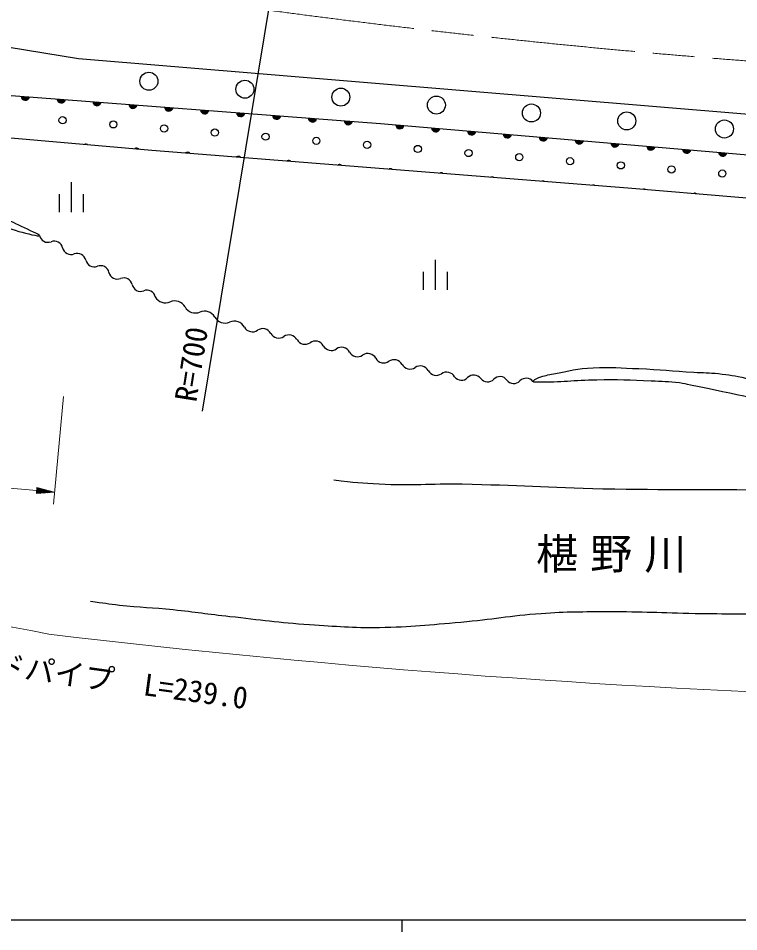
# Model space of a CAD drawing. Units: millimetres, scale not verified. Extents: x 40000 to 680000, y 20000 to 380000.
# Drawn here: x 236040 to 296081, y 204000 to 280074 of the extents above; entities that cross this region are included whole.
import ezdxf
from ezdxf.enums import TextEntityAlignment as Align

# ---------------------------------------------------------------- set-up
doc = ezdxf.new("R2010")
doc.units = ezdxf.units.MM
doc.header["$LTSCALE"] = 1000
doc.linetypes.add('CHAIN', pattern=[18.5, 12, -1.5, 3.5, -1.5])
for name, color, linetype, lineweight in [('M-BGD', 7, 'Continuous', 25), ('M-BMK', 2, 'CHAIN', 13), ('M-BMK-SRVR', 3, 'Continuous', 25), ('M-STR-HTXT', 7, 'Continuous', 13), ('M-STR-STRD', 7, 'Continuous', 25), ('M-TTL-BAND', 7, 'Continuous', 25)]:
    doc.layers.add(name, color=color, linetype=linetype, lineweight=lineweight)
doc.styles.add('ＭＳ ゴシック', font='')
doc.styles.get('ＭＳ ゴシック').set_extended_font_data('MS Gothic')

msp = doc.modelspace()

# ---------------------------------------------------------------- linework, layer by layer
at = {"layer": 'M-BGD'}
for p, q in [((240451, 266418), (240451, 263918)), ((239451, 265418), (239451, 263918)), ((241451, 265418), (241451, 263918)), ((270779, 259944), (270779, 257444)), ((269779, 258944), (269779, 257444)), ((271779, 258944), (271779, 257444))]:
    msp.add_line(p, q, dxfattribs=at)
for points in [[(233951, 273748), (266219, 271304), (305326, 267987), (324181, 267014), (344682, 266515), (374994, 266598), (384521, 266798)], [(216990, 271739), (247161, 269095), (286833, 265941), (314601, 263613), (336428, 263006), (355283, 262757), (373440, 262682), (386077, 263314), (384521, 266798)]]:
    msp.add_lwpolyline(points, dxfattribs=at)
for centre, radius in [((246930, 274831), 750), ((254930, 274167), 750), ((262922, 273504), 750), ((270883, 272843), 750), ((278804, 272186), 750), ((239735, 271579), 300), ((286747, 271527), 750), ((294884, 270852), 750), ((243964, 271237), 300), ((248192, 270896), 300), ((252421, 270555), 300), ((256650, 270213), 300), ((260879, 269872), 300), ((265108, 269531), 300), ((269337, 269189), 300), ((273566, 268848), 300), ((277795, 268507), 300), ((282024, 268165), 300), ((286252, 267824), 300), ((290481, 267483), 300), ((294710, 267141), 300)]:
    msp.add_circle(centre, radius, dxfattribs=at)
for centre, radius, start, end in [((236627, 273600), 354, 184.46569, 346.87087), ((236627, 273600), 283, 186.68973, 344.64683), ((236627, 273600), 212, 190.43605, 340.9005), ((236627, 273600), 142, 198.14778, 333.18877), ((236627, 273600), 100, 208.46545, 322.87111), ((239619, 273373), 354, 184.46569, 346.87087), ((239619, 273373), 283, 186.68973, 344.64683), ((239619, 273373), 212, 190.43605, 340.9005), ((239619, 273373), 142, 198.14778, 333.18877), ((239619, 273373), 100, 208.46545, 322.87111), ((242610, 273147), 354, 184.46569, 346.87087), ((242610, 273147), 283, 186.68973, 344.64683), ((242610, 273147), 212, 190.43605, 340.9005), ((242610, 273147), 142, 198.14778, 333.18877), ((242610, 273147), 100, 208.46545, 322.87111), ((245602, 272920), 354, 184.46569, 346.87087), ((245602, 272920), 283, 186.68973, 344.64683), ((245602, 272920), 212, 190.43605, 340.9005), ((245602, 272920), 142, 198.14778, 333.18877), ((245602, 272920), 100, 208.46545, 322.87111), ((248593, 272693), 354, 184.46569, 346.87087), ((248593, 272693), 283, 186.68973, 344.64683), ((248593, 272693), 212, 190.43605, 340.9005), ((248593, 272693), 142, 198.14778, 333.18877), ((248593, 272693), 100, 208.46545, 322.87111), ((251584, 272467), 354, 184.46569, 346.87087), ((251584, 272467), 283, 186.68973, 344.64683), ((251584, 272467), 212, 190.43605, 340.9005), ((251584, 272467), 142, 198.14778, 333.18877), ((251584, 272467), 100, 208.46545, 322.87111), ((254576, 272240), 354, 184.46569, 346.87087), ((254576, 272240), 283, 186.68973, 344.64683), ((254576, 272240), 212, 190.43605, 340.9005), ((254576, 272240), 142, 198.14778, 333.18877), ((254576, 272240), 100, 208.46545, 322.87111), ((257567, 272014), 354, 184.46569, 346.87087), ((257567, 272014), 283, 186.68973, 344.64683), ((257567, 272014), 212, 190.43605, 340.9005), ((257567, 272014), 142, 198.14778, 333.18877), ((257567, 272014), 100, 208.46545, 322.87111), ((260559, 271787), 354, 184.46569, 346.87087), ((260559, 271787), 283, 186.68973, 344.64683), ((260559, 271787), 212, 190.43605, 340.9005), ((260559, 271787), 142, 198.14778, 333.18877), ((260559, 271787), 100, 208.46545, 322.87111), ((263550, 271560), 354, 184.46569, 346.87087), ((263550, 271560), 283, 186.68973, 344.64683), ((263550, 271560), 212, 190.43605, 340.9005), ((263550, 271560), 142, 198.14778, 333.18877), ((263550, 271560), 100, 208.46545, 322.87111), ((267841, 271221), 354, 183.94911, 346.35428), ((267841, 271221), 283, 186.17314, 344.13025), ((267841, 271221), 212, 189.91947, 340.38392), ((267841, 271221), 142, 197.6312, 332.67219), ((267841, 271221), 100, 207.94886, 322.35453), ((270830, 270967), 354, 183.94911, 346.35428), ((270830, 270967), 283, 186.17314, 344.13025), ((270830, 270967), 212, 189.91947, 340.38392), ((270830, 270967), 142, 197.6312, 332.67219), ((270830, 270967), 100, 207.94886, 322.35453), ((273820, 270714), 354, 183.94911, 346.35428), ((273820, 270714), 283, 186.17314, 344.13025), ((273820, 270714), 212, 189.91947, 340.38392), ((273820, 270714), 142, 197.6312, 332.67219), ((273820, 270714), 100, 207.94886, 322.35453), ((276809, 270460), 354, 183.94911, 346.35428), ((276809, 270460), 283, 186.17314, 344.13025), ((276809, 270460), 212, 189.91947, 340.38392), ((276809, 270460), 142, 197.6312, 332.67219), ((276809, 270460), 100, 207.94886, 322.35453), ((279798, 270207), 354, 183.94911, 346.35428), ((279798, 270207), 283, 186.17314, 344.13025), ((279798, 270207), 212, 189.91947, 340.38392), ((279798, 270207), 142, 197.6312, 332.67219), ((279798, 270207), 100, 207.94886, 322.35453), ((241678, 269294), 300, 64.26425, 105.71833), ((282787, 269953), 354, 183.94911, 346.35428), ((282787, 269953), 283, 186.17314, 344.13025), ((282787, 269953), 212, 189.91947, 340.38392), ((282787, 269953), 142, 197.6312, 332.67219), ((282787, 269953), 100, 207.94886, 322.35453), ((285777, 269699), 354, 183.94911, 346.35428), ((285777, 269699), 283, 186.17314, 344.13025), ((285777, 269699), 212, 189.91947, 340.38392), ((285777, 269699), 142, 197.6312, 332.67219), ((285777, 269699), 100, 207.94886, 322.35453), ((288766, 269446), 354, 183.94911, 346.35428), ((288766, 269446), 283, 186.17314, 344.13025), ((288766, 269446), 212, 189.91947, 340.38392), ((288766, 269446), 142, 197.6312, 332.67219), ((288766, 269446), 100, 207.94886, 322.35453), ((245907, 268952), 300, 51.92751, 118.05507), ((250136, 268611), 300, 50.73399, 120.17608), ((254365, 268270), 300, 52.50916, 118.4009), ((291755, 269192), 354, 183.94911, 346.35428), ((291755, 269192), 283, 186.17314, 344.13025), ((291755, 269192), 212, 189.91947, 340.38392), ((291755, 269192), 142, 197.6312, 332.67219), ((291755, 269192), 100, 207.94886, 322.35453), ((294745, 268939), 354, 183.94911, 346.35428), ((294745, 268939), 283, 186.17314, 344.13025), ((294745, 268939), 212, 189.91947, 340.38392), ((294745, 268939), 142, 197.6312, 332.67219), ((294745, 268939), 100, 207.94886, 322.35453), ((258594, 267928), 300, 54.37362, 116.53644), ((262823, 267587), 300, 56.3447, 114.56536), ((267052, 267246), 300, 58.44593, 112.46413), ((271281, 266904), 300, 60.71065, 110.19941), ((275510, 266563), 300, 63.18894, 107.72112), ((279738, 266221), 300, 65.96233, 104.94773), ((283967, 265880), 300, 69.1813, 101.72876), ((288196, 265539), 300, 68.38167, 102.03426), ((292425, 265197), 300, 61.19515, 109.22078), ((238510, 262135), 721, 192.92443, 291.33546), ((239035, 260792), 721, 12.92443, 111.33546), ((240440, 261114), 721, 192.92443, 291.33546), ((240965, 259771), 721, 12.92443, 111.33546), ((242371, 260093), 721, 192.92443, 291.33546), ((242896, 258750), 721, 12.92443, 111.33546), ((244302, 259072), 721, 192.92443, 291.33546), ((244826, 257729), 721, 12.92443, 111.33546), ((246232, 258051), 721, 192.92443, 291.33546), ((246757, 256708), 721, 12.92443, 111.33546), ((248314, 257351), 980, 209.43531, 293.11896), ((249084, 255548), 980, 29.43531, 113.11896), ((250791, 256511), 980, 209.43531, 293.11896), ((251561, 254708), 980, 29.43531, 113.11896), ((253269, 255672), 980, 209.43531, 293.11896), ((254038, 253868), 980, 29.43531, 113.11896), ((255556, 254714), 757, 208.75019, 304.64143), ((256417, 253469), 757, 28.75019, 124.64143), ((257745, 254197), 757, 208.75019, 304.64143), ((258605, 252951), 757, 28.75019, 124.64143), ((259933, 253679), 757, 208.75019, 304.64143), ((260794, 252433), 757, 28.75019, 124.64143), ((262122, 253162), 757, 208.75019, 304.64143), ((262983, 251916), 757, 28.75019, 124.64143), ((264310, 252644), 757, 208.75019, 304.64143), ((265171, 251398), 757, 28.75019, 124.64143), ((266499, 252127), 757, 208.75019, 304.64143), ((267360, 250881), 757, 28.75019, 124.64143), ((268687, 251609), 757, 208.75019, 304.64143), ((269548, 250363), 757, 28.75019, 124.64143), ((270876, 251092), 757, 208.75019, 304.64143), ((271737, 249846), 757, 28.75019, 124.64143), ((274006, 249641), 720, 37.26618, 135.74454), ((272974, 250646), 720, 217.26618, 315.74454), ((275152, 250513), 720, 217.26618, 315.74454), ((276184, 249508), 720, 37.26618, 135.74454), ((277330, 250380), 720, 217.26618, 315.74454), ((278362, 249375), 720, 37.26618, 135.74454)]:
    msp.add_arc(centre, radius, start, end, dxfattribs=at)
for points, knots in [([(214842, 273525), (214710, 272601), (214664, 272291), (214684, 271496), (214703, 270719), (214704, 270266), (214928, 269523), (215017, 269226), (215073, 269042), (215283, 268813), (215493, 268583), (215664, 268500), (215948, 268370), (216421, 268153), (216697, 268024), (217211, 267949), (217452, 267913), (217589, 267907), (217832, 267904), (218949, 267889), (219576, 268039), (220692, 267982), (221823, 267923), (222468, 267912), (223574, 267671), (224355, 267501), (224761, 267283), (225503, 266984), (226473, 266593), (226986, 266303), (227919, 265831), (228563, 265506), (228893, 265268), (229538, 264945), (230456, 264484), (230980, 264244), (231932, 263858), (233539, 263207), (234428, 262789), (236100, 262329), (236756, 262148), (237752, 261886), (237807, 261974), (237860, 262057), (236903, 262435), (236322, 262728), (235630, 263076), (235215, 263221), (234548, 263614), (233660, 264137), (233227, 264531), (232353, 265078), (231343, 265709), (230774, 266062), (229715, 266607), (228709, 267125), (228139, 267414), (227077, 267804), (226146, 268147), (225596, 268255), (224638, 268514), (223517, 268817), (222884, 268969), (221756, 269245), (220875, 269461), (220359, 269499), (219495, 269777), (218909, 269966), (218550, 270025), (218024, 270347), (217630, 270587), (217328, 270667), (217078, 271056), (216968, 271228), (217024, 271370), (217004, 271573), (216964, 271987), (216971, 272222), (216990, 272637), (217003, 272936), (217011, 273039), (217050, 273399)], [0, 0, 0, 0, 1, 1, 1, 2, 2, 2, 3, 3, 3, 4, 4, 4, 5, 5, 5, 6, 6, 6, 7, 7, 7, 8, 8, 8, 9, 9, 9, 10, 10, 10, 11, 11, 11, 12, 12, 12, 13, 13, 13, 14, 14, 14, 15, 15, 15, 16, 16, 16, 17, 17, 17, 18, 18, 18, 19, 19, 19, 20, 20, 20, 21, 21, 21, 22, 22, 22, 23, 23, 23, 24, 24, 24, 25, 25, 25, 26, 26, 26, 27, 27, 27, 27]), ([(262334, 241626), (264127, 241418), (264641, 241385), (266125, 241294), (268822, 241128), (270341, 241350), (273042, 241294), (277616, 241199), (280174, 240995), (284747, 240895), (290228, 240775), (293301, 240907), (298781, 240762), (302186, 240671), (304089, 240489), (307493, 240363), (310887, 240237), (312794, 240363), (316186, 240193), (317613, 240121), (318408, 240020), (319832, 239917), (320886, 239841), (321476, 239777), (322532, 239739), (323186, 239716), (323562, 239664), (324207, 239779), (324414, 239816), (324553, 239845), (324699, 239996), (324810, 240109), (324825, 240233), (324798, 240390), (324762, 240596), (324636, 240681), (324483, 240823), (324234, 241054), (323994, 241026), (323675, 241139), (322697, 241484), (322131, 241625), (321133, 241907), (319997, 242228), (319336, 242311), (318196, 242617), (316484, 243076), (315531, 243359), (313841, 243897), (312264, 244400), (311411, 244771), (309841, 245297), (308324, 245804), (307489, 246142), (305939, 246538), (304451, 246918), (303597, 247043), (302096, 247366), (298178, 248209), (295997, 248744), (292066, 249524), (291704, 249595), (291505, 249657), (291140, 249701), (290220, 249811), (289699, 249814), (288775, 249859), (287006, 249945), (286013, 249970), (284242, 249947), (282348, 249923), (281289, 249732), (279395, 249770), (279214, 249773), (278963, 249747), (278935, 249811), (278899, 249894), (279216, 250059), (279434, 250144), (279893, 250323), (280172, 250365), (280656, 250460), (281933, 250708), (282647, 250917), (283947, 250972), (285431, 251035), (286265, 250951), (287750, 250893), (289546, 250823), (290548, 250706), (292342, 250598), (293142, 250549), (293594, 250565), (294391, 250479), (295276, 250384), (295769, 250295), (296638, 250105), (297957, 249816), (298682, 249594), (299988, 249248), (302294, 248635), (303581, 248274), (305880, 247632), (307754, 247108), (308810, 246837), (310669, 246262), (312454, 245709), (313432, 245326), (315221, 244784), (316200, 244487), (316744, 244295), (317743, 244075), (318766, 243849), (319341, 243707), (320384, 243602), (321350, 243504), (321896, 243486), (322867, 243464), (326165, 243389), (328013, 243530), (331311, 243592), (335906, 243678), (338480, 243762), (343076, 243858), (344969, 243898), (346029, 243958), (347923, 243947), (351044, 243928), (352785, 243678), (355904, 243592), (358836, 243511), (360480, 243515), (363412, 243474), (366599, 243429), (368385, 243452), (371571, 243370), (374331, 243300), (375876, 243205), (378635, 243104), (380956, 243020), (382255, 242896), (384577, 242897), (386668, 242899), (387840, 242958), (389927, 243089), (392437, 243247), (393859, 243249), (396342, 243651), (398749, 244041), (400043, 244536), (402401, 245159), (403939, 245565), (404785, 245851), (406325, 246245), (408564, 246818), (409829, 247094), (412089, 247575), (414541, 248097), (415915, 248390), (418386, 248817), (420611, 249201), (421859, 249426), (424105, 249659), (426286, 249885), (427515, 249994), (429707, 250014), (431904, 250034), (433137, 249916), (435323, 249689), (436902, 249525), (437795, 249446), (439343, 249097), (440720, 248787), (441464, 248503), (442831, 248152), (443509, 247977), (443887, 247865), (444575, 247738), (444974, 247664), (445456, 247436), (445610, 247649), (445698, 247772), (445521, 248009), (445403, 248211), (445168, 248613), (444932, 248766), (444605, 249097), (443709, 250006), (443132, 250436), (442181, 251285), (441363, 252015), (440857, 252372), (440082, 253147), (438921, 254309), (438323, 255012), (437244, 256251), (434705, 259170), (433375, 260885), (430978, 263921), (430151, 264969), (429707, 265571), (428909, 266641), (428489, 267204), (428299, 267555), (427845, 268089), (427106, 268957), (426710, 269206), (425649, 270011)], [0, 0, 0, 0, 1, 1, 1, 2, 2, 2, 3, 3, 3, 4, 4, 4, 5, 5, 5, 6, 6, 6, 7, 7, 7, 8, 8, 8, 9, 9, 9, 10, 10, 10, 11, 11, 11, 12, 12, 12, 13, 13, 13, 14, 14, 14, 15, 15, 15, 16, 16, 16, 17, 17, 17, 18, 18, 18, 19, 19, 19, 20, 20, 20, 21, 21, 21, 22, 22, 22, 23, 23, 23, 24, 24, 24, 25, 25, 25, 26, 26, 26, 27, 27, 27, 28, 28, 28, 29, 29, 29, 30, 30, 30, 31, 31, 31, 32, 32, 32, 33, 33, 33, 34, 34, 34, 35, 35, 35, 36, 36, 36, 37, 37, 37, 38, 38, 38, 39, 39, 39, 40, 40, 40, 41, 41, 41, 42, 42, 42, 43, 43, 43, 44, 44, 44, 45, 45, 45, 46, 46, 46, 47, 47, 47, 48, 48, 48, 49, 49, 49, 50, 50, 50, 51, 51, 51, 52, 52, 52, 53, 53, 53, 54, 54, 54, 55, 55, 55, 56, 56, 56, 57, 57, 57, 58, 58, 58, 59, 59, 59, 60, 60, 60, 61, 61, 61, 62, 62, 62, 63, 63, 63, 64, 64, 64, 65, 65, 65, 66, 66, 66, 67, 67, 67, 68, 68, 68, 69, 69, 69, 69]), ([(242067, 231539), (243217, 231363), (243529, 231325), (244469, 231210), (246217, 230997), (247211, 231013), (248962, 230826), (250800, 230629), (251824, 230468), (253662, 230264), (256257, 229977), (257707, 229758), (260313, 229584), (262584, 229433), (263860, 229314), (266136, 229348), (268797, 229388), (270283, 229562), (272935, 229791), (275550, 230018), (276997, 230332), (279615, 230516), (281816, 230670), (283055, 230654), (285261, 230663), (288067, 230676), (289638, 230564), (292444, 230516), (295122, 230469), (296624, 230495), (299302, 230412), (303449, 230284), (305768, 230110), (309914, 229924), (314497, 229720), (317062, 229550), (321649, 229422), (326831, 229277), (329737, 229124), (334921, 229230), (338862, 229310), (341064, 229521), (345001, 229732), (349504, 229974), (352022, 230226), (356529, 230397), (363603, 230666), (367570, 230668), (374649, 230737), (381045, 230800), (384633, 230534), (391025, 230782), (392921, 230855), (393983, 230931), (395872, 231107), (399249, 231421), (401127, 231732), (404504, 232038), (407640, 232322), (409402, 232415), (412544, 232629), (414229, 232744), (415176, 232758), (416860, 232895), (419356, 233098), (420756, 233198), (423244, 233486), (424945, 233683), (425886, 233890), (427590, 234063), (429535, 234260), (430630, 234390), (432585, 234388), (434796, 234386), (436052, 234375), (438231, 234004), (440083, 233688), (441096, 233373), (442901, 232851), (443666, 232629), (443922, 232559), (444852, 232260)], [0, 0, 0, 0, 1, 1, 1, 2, 2, 2, 3, 3, 3, 4, 4, 4, 5, 5, 5, 6, 6, 6, 7, 7, 7, 8, 8, 8, 9, 9, 9, 10, 10, 10, 11, 11, 11, 12, 12, 12, 13, 13, 13, 14, 14, 14, 15, 15, 15, 16, 16, 16, 17, 17, 17, 18, 18, 18, 19, 19, 19, 20, 20, 20, 21, 21, 21, 22, 22, 22, 23, 23, 23, 24, 24, 24, 25, 25, 25, 26, 26, 26, 27, 27, 27, 27])]:
    msp.add_open_spline(points, degree=3, knots=knots, dxfattribs=at)
at = {"layer": 'M-BMK'}
msp.add_arc((350540, 974062), 699612, 262.32558, 268.55452, dxfattribs=at)
at = {"layer": 'M-BMK-SRVR'}
msp.add_line((251405, 247360), (262392, 313885), dxfattribs=at)
at = {"layer": 'M-STR-HTXT'}
for p, q in [((239810, 248562), (238976, 239601)), ((189686, 245193), (237575, 240735)), ((237598, 240984), (237552, 240486)), ((239068, 240596), (237552, 240486)), ((237855, 240508), (237556, 240536)), ((237561, 240586), (238158, 240530)), ((238462, 240552), (237566, 240636)), ((237570, 240686), (238765, 240574)), ((239068, 240596), (237575, 240735)), ((237580, 240785), (238774, 240674)), ((238480, 240752), (237584, 240835)), ((237589, 240885), (238186, 240829)), ((237892, 240907), (237593, 240935)), ((239068, 240596), (237598, 240984))]:
    msp.add_line(p, q, dxfattribs=at)
for centre, radius, start, end in [((167574, -128852), 364611, 78.7676, 94.28792), ((334084, 1035237), 812095, 263.24738, 273.55475)]:
    msp.add_arc(centre, radius, start, end, dxfattribs=at)
at = {"layer": 'M-STR-STRD'}
msp.add_lwpolyline([(133471, 280546), (135010, 282136), (137425, 284015), (139924, 285192), (142525, 285976), (145374, 286534), (149710, 286730), (160498, 285718), (214687, 281026), (241073, 276721), (296921, 272087), (326002, 270136), (337245, 269811), (355827, 269741), (384661, 270849), (405380, 272080), (424798, 273775), (440454, 275541), (457070, 277816), (478469, 281407), (492723, 284025)], dxfattribs=at)
at = {"layer": 'M-TTL-BAND'}
for p, q in [((40000, 205000), (579000, 205000)), ((268000, 205000), (268000, 204000))]:
    msp.add_line(p, q, dxfattribs=at)

# ---------------------------------------------------------------- texts
at = {"layer": 'M-BGD', "insert": (285959, 233884), "char_height": 2566, "attachment_point": 8, "style": 'ＭＳ ゴシック'}
msp.add_mtext('\\T1.29;椹野川', dxfattribs=at)
at = {"layer": 'M-BMK-SRVR', "style": 'ＭＳ ゴシック'}
msp.add_text('R=700', height=1833, rotation=80.972, dxfattribs=at).set_placement((249970, 248185), align=Align.MIDDLE_LEFT)
at = {"layer": 'M-STR-HTXT', "style": 'ＭＳ ゴシック'}
msp.add_text('ガードパイプ  L=239.0', height=1833, rotation=352.278, dxfattribs=at).set_placement((241969, 223752), align=Align.BOTTOM_CENTER)

doc.saveas('drawing.dxf')
